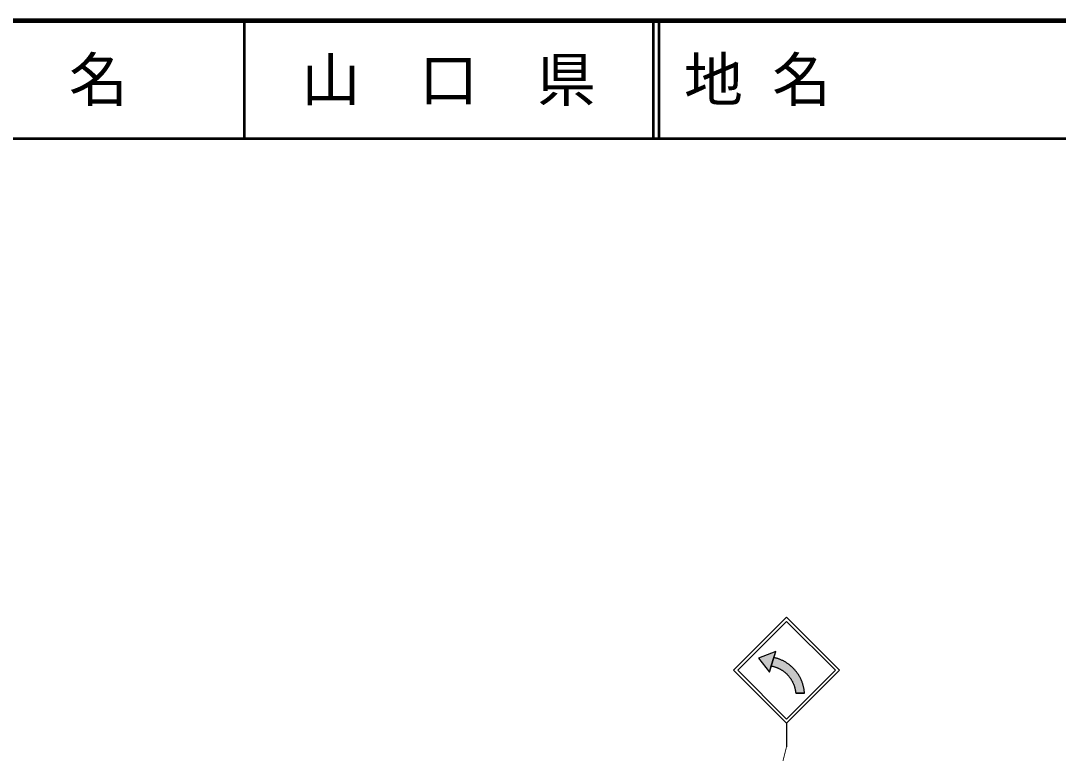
# Model space of a CAD drawing. Units: millimetres, scale not verified. Extents: x 40000 to 680000, y 20000 to 380000.
# Drawn here: x 314027 to 402174, y 317786 to 380000 of the extents above; entities that cross this region are included whole.
import ezdxf
from ezdxf.enums import TextEntityAlignment as Align

# ---------------------------------------------------------------- set-up
doc = ezdxf.new("R2010")
doc.units = ezdxf.units.MM
doc.header["$LTSCALE"] = 1000
for name, color, linetype, lineweight in [('M-STR-HTXT', 7, 'Continuous', 13), ('M-STR-STRC', 7, 'Continuous', 25), ('M-TTL', 2, 'Continuous', 140), ('M-TTL-LINE', 7, 'Continuous', 50)]:
    doc.layers.add(name, color=color, linetype=linetype, lineweight=lineweight)
doc.layers.add('M-TTL-TXT', color=7, linetype='Continuous')
doc.styles.add('ＭＳ ゴシック', font='')
doc.styles.get('ＭＳ ゴシック').set_extended_font_data('MS Gothic')

msp = doc.modelspace()

# ---------------------------------------------------------------- hatches: boundary and pattern name
at = {"layer": 'M-STR-STRC'}
for points in [[(378023, 325913), (378189, 326432), (376719, 325868), (377631, 324684), (377797, 325203), (377797, 325203)], [(378027, 325925), (378027, 325925), (378189, 326432), (376719, 325868), (377631, 324684), (377797, 325203), (377797, 325203)], [(379928, 324701), (379892, 324746), (379856, 324791), (379818, 324836), (379780, 324879), (379741, 324922), (379701, 324965), (379661, 325006), (379619, 325047), (379578, 325088), (379535, 325127), (379492, 325166), (379448, 325204), (379403, 325241), (379358, 325277), (379312, 325313), (379265, 325348), (379218, 325381), (379171, 325415), (379122, 325447), (379074, 325478), (379024, 325509), (378974, 325539), (378924, 325568), (378873, 325596), (378822, 325623), (378770, 325649), (378718, 325674), (378665, 325698), (378612, 325722), (378558, 325744), (378504, 325766), (378450, 325786), (378395, 325806), (378340, 325825), (378285, 325843), (378230, 325859), (378174, 325875), (378118, 325890), (378061, 325904), (378023, 325913), (377797, 325203), (377801, 325202), (377845, 325193), (377889, 325183), (377933, 325172), (377977, 325160), (378020, 325148), (378063, 325135), (378106, 325121), (378149, 325107), (378191, 325092), (378234, 325076), (378275, 325059), (378317, 325042), (378358, 325023), (378399, 325004), (378440, 324985), (378480, 324965), (378520, 324943), (378560, 324922), (378599, 324899), (378638, 324876), (378676, 324853), (378714, 324828), (378752, 324803), (378789, 324777), (378825, 324751), (378861, 324724), (378897, 324696), (378932, 324668), (378967, 324639), (379001, 324610), (379035, 324580), (379068, 324549), (379101, 324518), (379133, 324486), (379164, 324454), (379195, 324421), (379225, 324387), (379255, 324354), (379284, 324319), (379313, 324284), (379341, 324249), (379368, 324213), (379395, 324176), (379421, 324139), (379446, 324102), (379471, 324064), (379495, 324026), (379518, 323988), (379541, 323949), (379563, 323909), (379584, 323870), (379605, 323829), (379625, 323789), (379644, 323748), (379663, 323707), (379681, 323666), (379698, 323624), (379714, 323582), (379730, 323539), (379745, 323497), (379759, 323454), (379772, 323411), (379785, 323367), (379796, 323324), (379808, 323280), (379818, 323236), (379827, 323192), (379836, 323148), (379844, 323104), (379852, 323059), (379858, 323014), (379864, 322970), (379869, 322925), (379873, 322880), (380616, 322881), (380612, 322939), (380607, 322997), (380600, 323054), (380593, 323112), (380585, 323170), (380575, 323227), (380565, 323284), (380554, 323341), (380542, 323398), (380528, 323454), (380514, 323511), (380499, 323567), (380483, 323622), (380465, 323678), (380447, 323733), (380428, 323788), (380408, 323842), (380387, 323896), (380365, 323950), (380342, 324004), (380319, 324056), (380294, 324109), (380268, 324161), (380242, 324213), (380214, 324264), (380186, 324315), (380157, 324365), (380127, 324414), (380096, 324464), (380064, 324512), (380031, 324560), (379998, 324608), (379963, 324655)]]:
    msp.add_hatch(color=256, dxfattribs=at).paths.add_polyline_path(points)

# ---------------------------------------------------------------- linework, layer by layer
at = {"layer": 'M-STR-HTXT'}
msp.add_line((372869, 293883), (379096, 318335), dxfattribs=at)
at = {"layer": 'M-STR-STRC'}
for p, q in [((374596, 324835), (379096, 329335)), ((374949, 324835), (379096, 328981)), ((383596, 324834), (379096, 329335)), ((383243, 324834), (379096, 328981)), ((378189, 326432), (376719, 325868)), ((377631, 324684), (378189, 326432)), ((376719, 325868), (377631, 324684)), ((374596, 324835), (379096, 320334)), ((374949, 324835), (379096, 320687)), ((379096, 320687), (383243, 324834)), ((379096, 320334), (383596, 324834)), ((380616, 322881), (379873, 322880)), ((379096, 320334), (379096, 318335))]:
    msp.add_line(p, q, dxfattribs=at)
for points in [[(378189, 326432), (376719, 325868), (377631, 324684)], [(378189, 326432), (376719, 325868), (377631, 324684)], [(378023, 325913), (378189, 326432), (376719, 325868), (377631, 324684), (377797, 325203)], [(378023, 325913), (377797, 325203), (377797, 325203), (377801, 325202), (377845, 325193), (377889, 325183), (377933, 325172), (377977, 325160), (378020, 325148), (378063, 325135), (378106, 325121), (378149, 325107), (378191, 325092), (378234, 325076), (378275, 325059), (378317, 325042), (378358, 325023), (378399, 325004), (378440, 324985), (378480, 324965), (378520, 324943), (378560, 324922), (378599, 324899), (378638, 324876), (378676, 324853), (378714, 324828), (378752, 324803), (378789, 324777), (378825, 324751), (378861, 324724), (378897, 324696), (378932, 324668), (378967, 324639), (379001, 324610), (379035, 324580), (379068, 324549), (379101, 324518), (379133, 324486), (379164, 324454), (379195, 324421), (379225, 324387), (379255, 324354), (379284, 324319), (379313, 324284), (379341, 324249), (379368, 324213), (379395, 324176), (379421, 324139), (379446, 324102), (379471, 324064), (379495, 324026), (379518, 323988), (379541, 323949), (379563, 323909), (379584, 323870), (379605, 323829), (379625, 323789), (379644, 323748), (379663, 323707), (379681, 323666), (379698, 323624), (379714, 323582), (379730, 323539), (379745, 323497), (379759, 323454), (379772, 323411), (379785, 323367), (379796, 323324), (379808, 323280), (379818, 323236), (379827, 323192), (379836, 323148), (379844, 323104), (379852, 323059), (379858, 323014), (379864, 322970), (379869, 322925), (379873, 322880), (379873, 322880), (380616, 322881), (380616, 322881), (380612, 322939), (380607, 322997), (380600, 323054), (380593, 323112), (380585, 323170), (380575, 323227), (380565, 323284), (380554, 323341), (380542, 323398), (380528, 323454), (380514, 323511), (380499, 323567), (380483, 323622), (380465, 323678), (380447, 323733), (380428, 323788), (380408, 323842), (380387, 323896), (380365, 323950), (380342, 324004), (380319, 324056), (380294, 324109), (380268, 324161), (380242, 324213), (380214, 324264), (380186, 324315), (380157, 324365), (380127, 324414), (380096, 324464), (380064, 324512), (380031, 324560), (379998, 324608), (379963, 324655), (379928, 324701), (379892, 324746), (379856, 324791), (379818, 324836), (379780, 324879), (379741, 324922), (379701, 324965), (379661, 325006), (379619, 325047), (379578, 325088), (379535, 325127), (379492, 325166), (379448, 325204), (379403, 325241), (379358, 325277), (379312, 325313), (379265, 325348), (379218, 325381), (379171, 325415), (379122, 325447), (379074, 325478), (379024, 325509), (378974, 325539), (378924, 325568), (378873, 325596), (378822, 325623), (378770, 325649), (378718, 325674), (378665, 325698), (378612, 325722), (378558, 325744), (378504, 325766), (378450, 325786), (378395, 325806), (378340, 325825), (378285, 325843), (378230, 325859), (378174, 325875), (378118, 325890), (378061, 325904)]]:
    msp.add_lwpolyline(points, close=True, dxfattribs=at)
at = {"layer": 'M-TTL'}
msp.add_line((680000, 380000), (40000, 380000), dxfattribs=at)
at = {"layer": 'M-TTL-LINE'}
for p, q in [((333000, 380000), (333000, 370000)), ((367750, 380000), (367750, 370000)), ((368250, 380000), (368250, 370000)), ((40000, 370000), (680000, 370000))]:
    msp.add_line(p, q, dxfattribs=at)

# ---------------------------------------------------------------- texts
at = {"layer": 'M-TTL-TXT', "style": 'ＭＳ ゴシック'}
for s, p in [('県\u3000名', (315625, 375000)), ('山\u3000口\u3000県', (350375, 375000))]:
    msp.add_text(s, height=3666, dxfattribs=at).set_placement(p, align=Align.MIDDLE_CENTER)
msp.add_text('地 名', height=3666, dxfattribs=at).set_placement((370380, 375000), align=Align.MIDDLE_LEFT)

doc.saveas('drawing.dxf')
